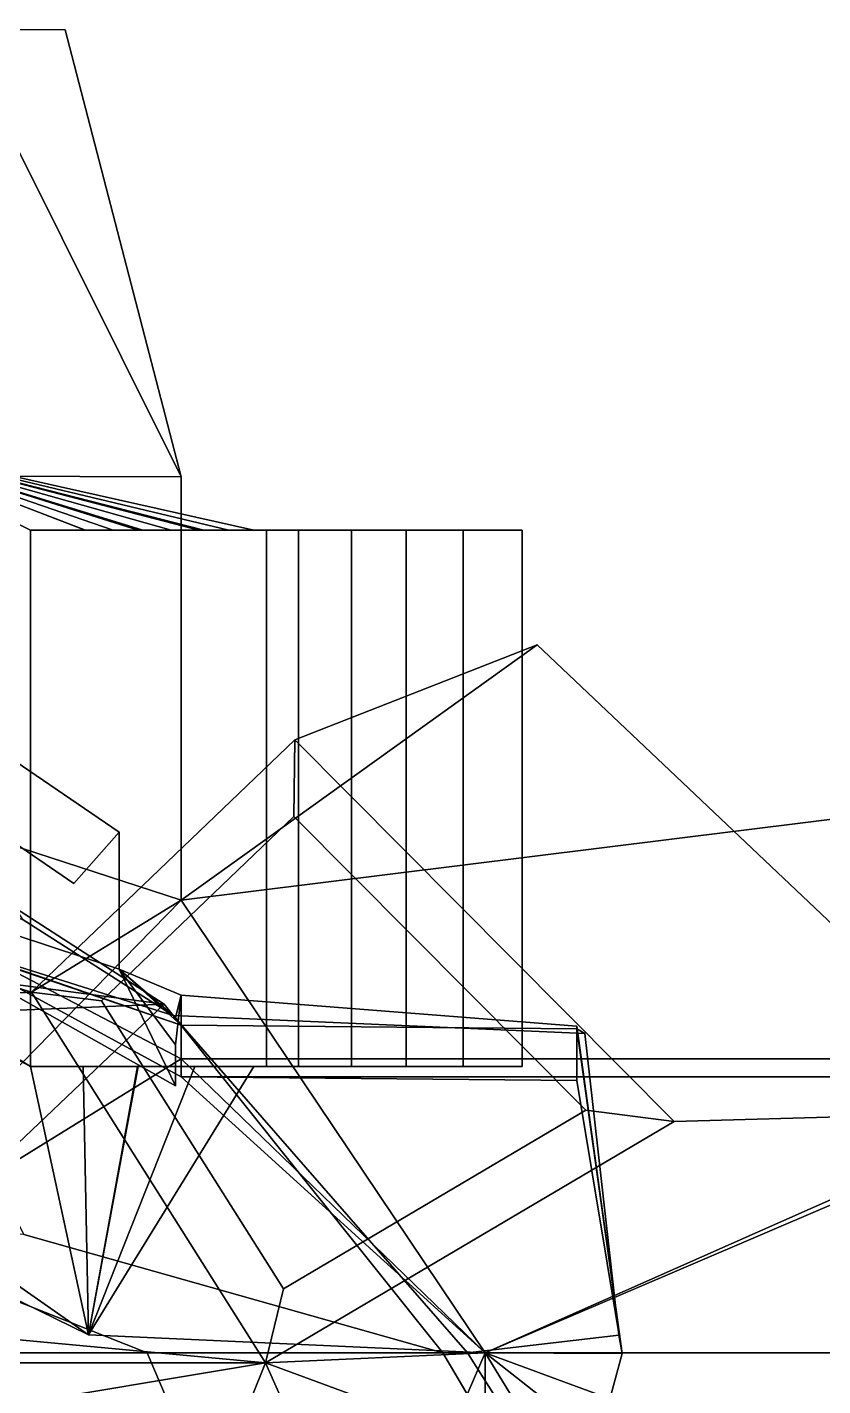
# Model space of a CAD drawing. Extents: x -9973 to 10440, y -7991 to 8327.
# Drawn here: x 2505 to 5411, y 100 to 5063 of the extents above; entities that cross this region are included whole.
import ezdxf

# ---------------------------------------------------------------- set-up
doc = ezdxf.new("R2010")
doc.units = 0

msp = doc.modelspace()

# ---------------------------------------------------------------- linework, layer by layer
for points in [[(96.175781, 5063.424316, -20239.957031), (96.175781, 5063.424316, -17454.710938), (2642.785156, 5053.790039, -17454.710938), (2642.785156, 5053.790039, -20239.957031)], [(105.320313, 3430.424316, -20594.427734), (96.175781, 5063.424316, -20239.957031), (2642.785156, 5053.790039, -20239.957031), (3066.492188, 3420.789551, -20594.427734)], [(2642.785156, 5053.790039, -17454.710938), (96.175781, 5063.424316, -17454.710938), (105.320313, 3430.424316, -17023.599609), (3066.492188, 3420.789551, -17023.599609)], [(2642.785156, 5053.790039, -20239.957031), (2642.785156, 5053.790039, -17454.710938), (3066.492188, 3420.789551, -17023.599609), (3066.492188, 3420.789551, -20594.427734)], [(105.320313, 3430.424316, -11210.120117), (3066.492188, 3420.789551, -11210.120117), (2414.359375, 4729.312988, -11863.320313), (759.580078, 4734.697266, -11863.320313)], [(2414.359375, 4729.312988, -14410.799805), (3066.492188, 3420.789551, -15064), (105.320313, 3430.424316, -15064), (759.580078, 4734.697266, -14410.799805)], [(2414.359375, 4729.312988, -11863.320313), (3066.492188, 3420.789551, -11210.120117), (3066.492188, 3420.789551, -15064), (2414.359375, 4729.312988, -14410.799805)], [(1859.564453, 3556.002441, -10350), (2516.390625, 3225.925781, -10350), (2516.390625, 1266.325928, -10341.066406), (1859.564453, 1669.80249, -10350)], [(1859.564453, 3555.907227, -7600), (2716.651367, 3225.925781, -7600), (2516.390625, 3225.925781, -10350), (1859.564453, 3556.002441, -10350)], [(1859.564453, 3555.907227, -7600), (1859.564453, 3555.858643, -6200), (2818.602295, 3225.925781, -6200), (2716.651367, 3225.925781, -7600)], [(1859.564453, 3555.858643, -6200), (1859.564453, 3555.81543, -4952.630859), (2909.438477, 3225.925781, -4952.630859), (2818.602295, 3225.925781, -6200)], [(1859.564453, 3555.757324, -3300), (3029.986084, 3225.925781, -3300), (2909.438477, 3225.925781, -4952.630859), (1859.564453, 3555.81543, -4952.630859)], [(1859.564453, 3555.757324, -3300), (1859.564453, 3555.708252, -1900), (3132.105957, 3225.925781, -1900), (3029.986084, 3225.925781, -3300)], [(1859.564453, 3555.708252, -1900), (1859.564453, 3555.655762, -400), (3241.520264, 3225.925781, -400), (3132.105957, 3225.925781, -1900)], [(1859.564453, 3555.655762, -400), (1859.564453, 3555.611816, 852.628662), (3332.890625, 3225.925781, 852.628662), (3241.520264, 3225.925781, -400)], [(3149.238525, 3225.925781, 2300), (3332.890625, 3225.925781, 852.628662), (1859.564453, 3555.611816, 852.628662), (1859.564453, 3555.425537, 2300)], [(3149.238525, 3225.925781, 2300), (1859.564453, 3555.425537, 2300), (1859.564453, 3555.200439, 4050), (2927.187012, 3225.925781, 4050)], [(2927.187012, 3225.925781, 4050), (1859.564453, 3555.200439, 4050), (1859.564453, 3554.988281, 5700), (2717.823975, 3225.925781, 5700)], [(2717.823975, 3225.925781, 5700), (1859.564453, 3554.988281, 5700), (1859.564453, 3554.78418, 7287.506836), (2516.390625, 3225.925781, 7287.506836)], [(2516.390625, 1266.325928, 7287.506836), (2516.390625, 3225.925781, 7287.506836), (1859.564453, 3554.78418, 7287.506836), (1859.564453, 1618.583984, 7287.506836)], [(105.320313, 3430.424316, -15064), (3066.492188, 3420.789551, -15064), (3066.492188, 3420.789551, -17023.599609), (105.320313, 3430.424316, -17023.599609)], [(3066.492188, 3420.789551, -11210.120117), (105.320313, 3430.424316, -11210.120117), (105.320313, 2838.135254, -11200.303711), (3066.492188, 1874.665039, -11200.303711)], [(105.320313, 2838.135254, -20594.427734), (105.320313, 3430.424316, -20594.427734), (3066.492188, 3420.789551, -20594.427734), (3066.492188, 1874.665039, -20594.427734)], [(3066.492188, 3420.789551, -15064), (3066.492188, 3420.789551, -11210.120117), (3066.492188, 1874.665039, -11200.303711), (3066.492188, 1874.665039, -15064)], [(3066.492188, 3420.789551, -17023.599609), (3066.492188, 3420.789551, -15064), (3066.492188, 1874.665039, -15064), (3066.492188, 1874.665039, -17023.599609)], [(3066.492188, 3420.789551, -20594.427734), (3066.492188, 3420.789551, -17023.599609), (3066.492188, 1874.665039, -17023.599609), (3066.492188, 1874.665039, -20594.427734)], [(3496.189453, 3225.925781, -10350), (3496.189453, 1266.325928, -10341.066406), (2516.390625, 1266.325928, -10341.066406), (2516.390625, 3225.925781, -10350)], [(3378.269287, 3225.925781, 4200), (2516.390625, 3225.925781, 7287.506836), (2516.390625, 1266.325928, 7287.506836), (3378.269287, 1266.325928, 4200)], [(3696.450195, 3225.925781, -7600), (3496.189453, 3225.925781, -10350), (2516.390625, 3225.925781, -10350), (2716.651367, 3225.925781, -7600)], [(2516.390625, 3225.925781, 7287.506836), (2516.390625, 3225.925781, 7287.506836), (3332.890625, 3225.925781, 852.628662)], [(4312.689453, 3225.925781, 852.628662), (2516.390625, 3225.925781, 7287.506836), (2516.390625, 3225.925781, 7287.506836)], [(2516.390625, 3225.925781, 7287.506836), (2516.390625, 3225.925781, 7287.506836), (3378.269287, 3225.925781, 4200)], [(2717.823975, 3225.925781, 5700), (2516.390625, 3225.925781, 7287.506836), (2516.390625, 3225.925781, 7287.506836)], [(2516.390625, 3225.925781, 7287.506836), (3238.694336, 3225.925781, 4700), (2844.710693, 3225.925781, 4700)], [(2818.602295, 3225.925781, -6200), (3798.401123, 3225.925781, -6200), (3696.450195, 3225.925781, -7600), (2716.651367, 3225.925781, -7600)], [(2927.187012, 3225.925781, 4050), (2717.823975, 3225.925781, 5700), (2717.823975, 3225.925781, 5700)], [(2818.602295, 3225.925781, -6200), (2909.438477, 3225.925781, -4952.630859), (3889.237305, 3225.925781, -4952.630859), (3798.401123, 3225.925781, -6200)], [(3136.549805, 3225.925781, 2400), (2844.710693, 3225.925781, 4700), (3238.694336, 3225.925781, 4700), (3880.740234, 3225.925781, 2400)], [(4009.784912, 3225.925781, -3300), (3889.237305, 3225.925781, -4952.630859), (2909.438477, 3225.925781, -4952.630859), (3029.986084, 3225.925781, -3300)], [(3149.238525, 3225.925781, 2300), (2927.187012, 3225.925781, 4050), (2927.187012, 3225.925781, 4050)], [(3132.105957, 3225.925781, -1900), (4111.904785, 3225.925781, -1900), (4009.784912, 3225.925781, -3300), (3029.986084, 3225.925781, -3300)], [(3132.105957, 3225.925781, -1900), (3241.520264, 3225.925781, -400), (4221.319336, 3225.925781, -400), (4111.904785, 3225.925781, -1900)], [(4312.689453, 3225.925781, 852.628662), (3332.890625, 3225.925781, 852.628662), (3136.549805, 3225.925781, 2400), (3880.740234, 3225.925781, 2400)], [(3332.890625, 3225.925781, 852.628662), (3149.238525, 3225.925781, 2300), (3149.238525, 3225.925781, 2300)], [(4221.319336, 3225.925781, -400), (3241.520264, 3225.925781, -400), (3332.890625, 3225.925781, 852.628662), (4312.689453, 3225.925781, 852.628662)], [(4312.689453, 3225.925781, 852.628662), (3378.269287, 3225.925781, 4200), (3378.269287, 1266.325928, 4200), (4312.689453, 1266.325928, 852.628662)], [(3378.269287, 3225.925781, 4200), (3378.269287, 3225.925781, 4200), (4312.689453, 3225.925781, 852.628662)], [(3496.189453, 3225.925781, -10350), (3689.167969, 3225.925781, -7700), (3688.836426, 1266.325928, -7700), (3496.189453, 1266.325928, -10341.066406)], [(3689.167969, 3225.925781, -7700), (3689.167969, 3225.925781, -7700), (3496.189453, 3225.925781, -10350)], [(3496.189453, 3225.925781, -10350), (3696.450195, 3225.925781, -7600), (3696.450195, 3225.925781, -7600)], [(3689.167969, 3225.925781, -7700), (3889.237305, 3225.925781, -4952.630859), (3889.237305, 1266.325928, -4952.630859), (3688.836426, 1266.325928, -7700)], [(3889.237305, 3225.925781, -4952.630859), (3889.237305, 3225.925781, -4952.630859), (3689.167969, 3225.925781, -7700)], [(3696.450195, 3225.925781, -7600), (3798.401123, 3225.925781, -6200), (3798.401123, 3225.925781, -6200)], [(3798.401123, 3225.925781, -6200), (3889.237305, 3225.925781, -4952.630859), (3889.237305, 3225.925781, -4952.630859)], [(4097.316406, 1266.325928, -2100), (3889.237305, 1266.325928, -4952.630859), (3889.237305, 3225.925781, -4952.630859), (4097.316406, 3225.925781, -2100)], [(4097.316406, 3225.925781, -2100), (4097.316406, 3225.925781, -2100), (3889.237305, 3225.925781, -4952.630859)], [(3889.237305, 3225.925781, -4952.630859), (4009.784912, 3225.925781, -3300), (4009.784912, 3225.925781, -3300)], [(4009.784912, 3225.925781, -3300), (4111.904785, 3225.925781, -1900), (4111.904785, 3225.925781, -1900)], [(4097.316406, 3225.925781, -2100), (4312.689453, 3225.925781, 852.628662), (4312.689453, 1266.325928, 852.628662), (4097.316406, 1266.325928, -2100)], [(4312.689453, 3225.925781, 852.628662), (4312.689453, 3225.925781, 852.628662), (4097.316406, 3225.925781, -2100)], [(4111.904785, 3225.925781, -1900), (4221.319336, 3225.925781, -400), (4221.319336, 3225.925781, -400)], [(4221.319336, 3225.925781, -400), (4312.689453, 3225.925781, 852.628662), (4312.689453, 3225.925781, 852.628662)], [(3066.492188, 1294.68042, 7950), (2007.220703, 638.783813, 7950), (82.458984, 642.040283, 7950), (105.320313, 2844.694336, 7950)], [(105.320313, 2838.135254, -20594.427734), (3066.492188, 1874.665039, -20594.427734), (2519.982422, 1537.526123, -22445.160156), (84.417969, 2284.255615, -22445.160156)], [(104.788284, 2845.228516, 8799.333984), (3066.492188, 1228.558594, 9104.400391), (3066.492188, 1294.68042, 7950), (105.320313, 2844.694336, 7950)], [(3066.492188, 1228.558594, 9104.400391), (3066.492188, 1228.558594, 9104.400391), (104.788284, 2845.228516, 8799.333984)], [(132.458984, 792.026123, -11198.299805), (2007.220703, 790.002319, -11198.299805), (3066.492188, 1874.665039, -11200.303711), (105.320313, 2838.135254, -11200.303711)], [(4367.717285, 2806.905029, -20594.427734), (3482.371582, 2459.651855, -22445.160156), (2519.982422, 1537.526123, -22445.160156), (3066.492188, 1874.665039, -20594.427734)], [(4176.933594, 219.891846, -17023.599609), (6166.632324, 1102.488647, -17023.599609), (4367.717285, 2806.905029, -17023.599609), (3066.492188, 1874.665039, -17023.599609)], [(3066.492188, 1874.665039, -17023.599609), (4367.717285, 2806.905029, -17023.599609), (4367.717285, 2806.905029, -20594.427734), (3066.492188, 1874.665039, -20594.427734)], [(3482.371582, 2459.651855, -22445.160156), (4367.717285, 2806.905029, -20594.427734), (6166.632324, 1102.488647, -20659.748047), (4867.534668, 1065.182007, -22445.160156)], [(6166.632324, 1102.488647, -17023.599609), (6166.632324, 1102.488647, -20659.748047), (4367.717285, 2806.905029, -20594.427734), (4367.717285, 2806.905029, -17023.599609)], [(113.809456, 2729.446777, 19421.935547), (2489.495117, 1802.710205, 19421.935547), (3038.265625, 1452.710205, 18967.720703), (105.320313, 2379.446777, 18967.720703)], [(2840.576904, 1622.296143, 15850), (2840.576904, 2122.296143, 15850), (2183.407959, 2571.200684, 15658), (2083.407959, 1871.200684, 15658)], [(2183.407959, 2571.200684, 9223), (2840.576904, 2122.296143, 9364), (2840.576904, 1622.296143, 9364), (2083.407959, 1871.200684, 9223)], [(2183.407959, 2571.200684, 14425.660156), (2183.407959, 2571.200684, 15658), (2840.576904, 2122.296143, 15850), (2840.576904, 2122.296143, 14228.5)], [(2183.407959, 2571.200684, 14425.660156), (2840.576904, 2122.296143, 14228.5), (2675.429199, 1935.106689, 14072.000977), (2348.555664, 2158.390137, 14170.067383)], [(2675.429199, 1935.106689, 12657), (2840.576904, 2122.296143, 12457), (2183.407959, 2571.200684, 12457), (2348.555664, 2158.390137, 12657)], [(2183.407959, 2571.200684, 12457), (2840.576904, 2122.296143, 12457), (2675.429199, 1935.106689, 12257), (2348.555664, 2158.390137, 12257)], [(2675.429199, 1935.106689, 11185.5), (2840.576904, 2122.296143, 10985.5), (2183.407959, 2571.200684, 10985.5), (2348.555664, 2158.390137, 11185.5)], [(2183.407959, 2571.200684, 10985.5), (2840.576904, 2122.296143, 10985.5), (2675.429199, 1935.106689, 10785.5), (2348.555664, 2158.390137, 10785.5)], [(2675.429199, 1935.106689, 9531.680664), (2840.576904, 2122.296143, 9364), (2183.407959, 2571.200684, 9223), (2348.555664, 2158.390137, 9461.547852)], [(3066.492188, 1417.425049, 16006.544922), (100, 2438.090088, 16000), (105.320313, 2379.446777, 18967.720703), (3038.265625, 1452.710205, 18967.720703)], [(100, 2438.090088, 16000), (3066.492188, 1417.425049, 16006.544922), (3066.492188, 1417.425049, 16006.544922)], [(3482.371582, 2459.651855, -24445.160156), (2519.982422, 1537.526123, -24445.160156), (2519.982422, 1537.526123, -22445.160156), (3482.371582, 2459.651855, -22445.160156)], [(3478.908203, 2179.343994, -24845.160156), (2776.335938, 1506.165405, -24845.160156), (2519.982422, 1537.526123, -24445.160156), (3482.371582, 2459.651855, -24445.160156)], [(3482.371582, 2459.651855, -24445.160156), (4867.534668, 1065.182007, -24445.160156), (4544.452148, 1106.640991, -24845.160156), (3478.908203, 2179.343994, -24845.160156)], [(4867.534668, 1065.182007, -22445.160156), (4867.534668, 1065.182007, -24445.160156), (3482.371582, 2459.651855, -24445.160156), (3482.371582, 2459.651855, -22445.160156)], [(2519.982422, 1537.526123, -22445.160156), (1767.814453, 1497.210693, -25123.279297), (90.929688, 2169.267334, -25123.279297), (84.417969, 2284.255615, -22445.160156)], [(3066.492188, 1874.665039, -15064), (6639.091797, 2319.218018, -15360.977539), (6639.091797, 2319.218018, -16726.621094), (3066.492188, 1874.665039, -17023.599609)], [(3066.492188, 1874.665039, -17023.599609), (6639.091797, 2319.218018, -16726.621094), (6684.140625, 1292.995361, -16726.621094), (4176.933594, 219.891846, -17023.599609)], [(6684.140625, 1292.995361, -15360.977539), (6639.091797, 2319.218018, -15360.977539), (3066.492188, 1874.665039, -15064), (4176.933594, 219.891846, -15064)], [(2348.555664, 2158.390137, 12657), (2348.555664, 2158.390137, 14170.067383), (2675.429199, 1935.106689, 14072.000977), (2675.429199, 1935.106689, 12657)], [(2348.555664, 2158.390137, 11185.5), (2348.555664, 2158.390137, 12257), (2675.429199, 1935.106689, 12257), (2675.429199, 1935.106689, 11185.5)], [(2348.555664, 2158.390137, 9461.547852), (2348.555664, 2158.390137, 10785.5), (2675.429199, 1935.106689, 10785.5), (2675.429199, 1935.106689, 9531.680664)], [(3478.908203, 2179.343994, -22945.160156), (4544.452148, 1106.640991, -22945.160156), (3440.461426, 454.600647, -22945.160156), (2776.335938, 1506.165405, -22945.160156)], [(3478.908203, 2179.343994, -22945.160156), (2776.335938, 1506.165405, -22945.160156), (2776.335938, 1506.165405, -24845.160156), (3478.908203, 2179.343994, -24845.160156)], [(4544.452148, 1106.640991, -24845.160156), (4544.452148, 1106.640991, -22945.160156), (3478.908203, 2179.343994, -22945.160156), (3478.908203, 2179.343994, -24845.160156)], [(2675.429199, 1935.106689, 14072.000977), (2840.576904, 2122.296143, 14228.5), (2840.576904, 2122.296143, 12457), (2675.429199, 1935.106689, 12657)], [(2675.429199, 1935.106689, 12257), (2840.576904, 2122.296143, 12457), (2840.576904, 2122.296143, 10985.5), (2675.429199, 1935.106689, 11185.5)], [(2675.429199, 1935.106689, 10785.5), (2840.576904, 2122.296143, 10985.5), (2840.576904, 2122.296143, 9364), (2675.429199, 1935.106689, 9531.680664)], [(2840.576904, 2122.296143, 14228.5), (2840.576904, 2122.296143, 15850), (2840.576904, 1622.296143, 15850), (2840.576904, 1622.296143, 14228.5)], [(2840.576904, 2122.296143, 12457), (2840.576904, 2122.296143, 14228.5), (2840.576904, 1622.296143, 14228.5), (2840.576904, 1622.296143, 12457)], [(2840.576904, 2122.296143, 10985.5), (2840.576904, 2122.296143, 12457), (2840.576904, 1622.296143, 12457), (2840.576904, 1622.296143, 10985.5)], [(2840.576904, 2122.296143, 9364), (2840.576904, 2122.296143, 10985.5), (2840.576904, 1622.296143, 10985.5), (2840.576904, 1622.296143, 9364)], [(3004.802734, 1494.538818, 22478.064453), (2462.390137, 1844.538818, 21984.486328), (113.809456, 1977.719971, 21998.728516), (105.320313, 1877.719971, 22497.572266)], [(2083.407959, 1871.200684, 9223), (2840.576904, 1622.296143, 9364), (3046.221436, 1196.100586, 9100), (1720.500244, 1942.697998, 8950)], [(1720.500244, 1942.697998, 8950), (3046.221436, 1196.100586, 9100), (3046.221436, 1196.100586, 9100)], [(3066.492188, 1417.425049, 16006.544922), (2840.576904, 1622.296143, 15850), (2083.407959, 1871.200684, 15658), (1670.500244, 1892.697998, 16000)], [(3066.492188, 1417.425049, 16006.544922), (3066.492188, 1417.425049, 16006.544922), (1670.500244, 1892.697998, 16000)], [(105.320313, 1541.012939, 23978.416016), (1174.750488, 1418.657349, 23872.375), (3004.802734, 1494.538818, 22478.064453), (105.320313, 1877.719971, 22497.572266)], [(2007.220703, 790.002319, -11198.299805), (2729.005859, 286.525879, -11200.250977), (4176.933594, 219.891846, -11202.263672), (3066.492188, 1874.665039, -11200.303711)], [(3038.265625, 1452.710205, 18967.720703), (2489.495117, 1802.710205, 19421.935547), (2462.390137, 1844.538818, 21984.486328), (3004.802734, 1494.538818, 22478.064453)], [(3066.492188, 1874.665039, -15064), (3066.492188, 1874.665039, -11200.303711), (4176.933594, 219.891846, -11202.263672), (4176.933594, 219.891846, -15064)], [(1859.564453, 1669.80249, -10350), (2516.390625, 1266.325928, -10341.066406), (2729.005859, 286.525879, -11200.250977), (2007.220703, 790.002319, -11198.299805)], [(2729.005859, 286.525879, 7950), (2516.390625, 1266.325928, 7287.506836), (1859.564453, 1618.583984, 7287.506836), (2007.220703, 638.783813, 7950)], [(2840.576904, 1622.296143, 14228.5), (2840.576904, 1622.296143, 15850), (3066.492188, 1417.425049, 16006.544922), (3046.221436, 1446.100586, 14275)], [(2840.576904, 1622.296143, 12457), (2840.576904, 1622.296143, 14228.5), (3046.221436, 1446.100586, 14275), (3066.492188, 1526.911377, 12435.719727)], [(2840.576904, 1622.296143, 10985.5), (2840.576904, 1622.296143, 12457), (3066.492188, 1526.911377, 12435.719727), (3046.221436, 1346.100586, 10975)], [(2840.576904, 1622.296143, 9364), (2840.576904, 1622.296143, 10985.5), (3046.221436, 1346.100586, 10975), (3046.221436, 1196.100586, 9100)], [(1174.750488, 1418.657349, 23872.375), (1608.508545, 896.031799, 24411.498047), (2368.070068, 889.382813, 23838.076172), (3004.802734, 1494.538818, 22478.064453)], [(3375.021484, 183.671875, -22445.160156), (2356.509766, 278.741821, -25123.279297), (1767.814453, 1497.210693, -25123.279297), (2519.982422, 1537.526123, -22445.160156)], [(2368.070068, 889.382813, 23838.076172), (2492.850098, 653.149719, 24010.189453), (4022.705078, 219.891846, 23477.371094), (3004.802734, 1494.538818, 22478.064453)], [(2519.982422, 1537.526123, -24445.160156), (3375.021484, 183.671875, -24445.160156), (3375.021484, 183.671875, -22445.160156), (2519.982422, 1537.526123, -22445.160156)], [(3440.461426, 454.600647, -24845.160156), (3375.021484, 183.671875, -24445.160156), (2519.982422, 1537.526123, -24445.160156), (2776.335938, 1506.165405, -24845.160156)], [(2776.335938, 1506.165405, -22945.160156), (3440.461426, 454.600647, -22945.160156), (3440.461426, 454.600647, -24845.160156), (2776.335938, 1506.165405, -24845.160156)], [(3004.802734, 1494.538818, 22478.064453), (4022.705078, 219.891846, 23477.371094), (4112.65625, 219.891846, 18967.720703), (3038.265625, 1452.710205, 18967.720703)], [(3066.492188, 1526.911377, 12435.719727), (3046.221436, 1446.100586, 14275), (3046.221436, 1446.100586, 14275)], [(3046.221436, 1346.100586, 10975), (3046.221436, 1346.100586, 10975), (3066.492188, 1526.911377, 12435.719727)], [(4512.419922, 1403.890869, 16006.544922), (4512.419922, 1413.280273, 12435.719727), (3066.492188, 1526.911377, 12435.719727), (3066.492188, 1417.425049, 16006.544922)], [(3066.492188, 1526.911377, 12435.719727), (4512.419922, 1413.280273, 12435.719727), (4512.419922, 1214.95166, 9104.400391), (3066.492188, 1228.558594, 9104.400391)], [(3066.492188, 1417.425049, 16006.544922), (3066.492188, 1417.425049, 16006.544922), (3066.492188, 1526.911377, 12435.719727)], [(3066.492188, 1526.911377, 12435.719727), (3066.492188, 1228.558594, 9104.400391), (3066.492188, 1228.558594, 9104.400391)], [(4665.482422, 285.211792, 18967.720703), (4541.228516, 1387.390137, 18967.720703), (3038.265625, 1452.710205, 18967.720703), (4112.65625, 219.891846, 18967.720703)], [(3038.265625, 1452.710205, 18967.720703), (4541.228516, 1387.390137, 18967.720703), (4512.419922, 1403.890869, 16006.544922), (3066.492188, 1417.425049, 16006.544922)], [(3046.221436, 1446.100586, 14275), (3066.492188, 1417.425049, 16006.544922), (3066.492188, 1417.425049, 16006.544922)], [(4677.724609, 218.572388, 12435.719727), (4512.419922, 1413.280273, 12435.719727), (4512.419922, 1403.890869, 16006.544922), (4677.724609, 218.572388, 15745.265625)], [(4512.419922, 1413.280273, 12435.719727), (4677.724609, 218.572388, 12435.719727), (4677.724609, 218.572388, 8777.799805), (4512.419922, 1214.95166, 9104.400391)], [(4541.228516, 1387.390137, 18967.720703), (4665.482422, 285.211792, 18967.720703), (4677.724609, 218.572388, 15745.265625), (4512.419922, 1403.890869, 16006.544922)], [(3046.221436, 1196.100586, 9100), (3046.221436, 1196.100586, 9100), (3046.221436, 1346.100586, 10975)], [(4176.933594, 219.891846, 7950), (2729.005859, 286.525879, 7950), (2007.220703, 638.783813, 7950), (3066.492188, 1294.68042, 7950)], [(3066.492188, 1228.558594, 9104.400391), (6659.09375, 1228.55835, 9104.400391), (6659.09375, 1294.68042, 7961.299805), (3066.492188, 1294.68042, 7950)], [(6659.09375, 1294.68042, 7961.299805), (7769.533203, 219.891846, 7961.299805), (4176.933594, 219.891846, 7950), (3066.492188, 1294.68042, 7950)], [(6684.140625, 1292.995361, -16726.621094), (6684.140625, 1292.995361, -15360.977539), (4176.933594, 219.891846, -15064), (4176.933594, 219.891846, -17023.599609)], [(2729.005859, 286.525879, 7950), (2729.005859, 286.525879, 4200), (2908.154053, 1266.325928, 4200), (2516.390625, 1266.325928, 7287.506836)], [(2729.005859, 286.525879, -7700), (2729.005859, 286.525879, -11200.250977), (2516.390625, 1266.325928, -10341.066406), (2709.037598, 1266.325928, -7700)], [(3688.836426, 1266.325928, -7700), (2709.037598, 1266.325928, -7700), (2516.390625, 1266.325928, -10341.066406), (3496.189453, 1266.325928, -10341.066406)], [(2516.390625, 1266.325928, 7287.506836), (2516.390625, 1266.325928, 7287.506836), (4312.689453, 1266.325928, 852.628662)], [(3332.890625, 1266.325928, 852.628662), (2516.390625, 1266.325928, 7287.506836), (2516.390625, 1266.325928, 7287.506836)], [(2516.390625, 1266.325928, 7287.506836), (2516.390625, 1266.325928, 7287.506836), (2908.154053, 1266.325928, 4200)], [(3378.269287, 1266.325928, 4200), (2516.390625, 1266.325928, 7287.506836), (2516.390625, 1266.325928, 7287.506836)], [(2516.390625, 1266.325928, 7287.506836), (2844.710693, 1266.325928, 4700), (3238.694336, 1266.325928, 4700)], [(2909.438477, 1266.325928, -4952.630859), (2729.005859, 286.525879, -4952.630859), (2729.005859, 286.525879, -7700), (2709.037598, 1266.325928, -7700)], [(3688.836426, 1266.325928, -7700), (3889.237305, 1266.325928, -4952.630859), (2909.438477, 1266.325928, -4952.630859), (2709.037598, 1266.325928, -7700)], [(3332.890625, 1266.325928, 852.628662), (2908.154053, 1266.325928, 4200), (2729.005859, 286.525879, 4200), (2729.005859, 286.525879, 958.68335)], [(2729.005859, 286.525879, 958.68335), (2729.005859, 286.525879, -2100), (3117.517578, 1266.325928, -2100), (3332.890625, 1266.325928, 852.628662)], [(2729.005859, 286.525879, -2100), (2729.005859, 286.525879, -4952.630859), (2909.438477, 1266.325928, -4952.630859), (3117.517578, 1266.325928, -2100)], [(3880.740234, 1266.325928, 2400), (3238.694336, 1266.325928, 4700), (2844.710693, 1266.325928, 4700), (3136.549805, 1266.325928, 2400)], [(2908.154053, 1266.325928, 4200), (2908.154053, 1266.325928, 4200), (3332.890625, 1266.325928, 852.628662)], [(3117.517578, 1266.325928, -2100), (2909.438477, 1266.325928, -4952.630859), (3889.237305, 1266.325928, -4952.630859), (4097.316406, 1266.325928, -2100)], [(4097.316406, 1266.325928, -2100), (4312.689453, 1266.325928, 852.628662), (3332.890625, 1266.325928, 852.628662), (3117.517578, 1266.325928, -2100)], [(4312.689453, 1266.325928, 852.628662), (3880.740234, 1266.325928, 2400), (3136.549805, 1266.325928, 2400), (3332.890625, 1266.325928, 852.628662)], [(4312.689453, 1266.325928, 852.628662), (3378.269287, 1266.325928, 4200), (3378.269287, 1266.325928, 4200)], [(3066.492188, 1228.558594, 9104.400391), (4512.419922, 1214.95166, 9104.400391), (4677.724609, 218.572388, 8777.799805), (4176.933594, 219.891846, 8777.799805)], [(4176.933594, 219.891846, 8777.799805), (7769.533203, 219.891846, 8777.799805), (6659.09375, 1228.55835, 9104.400391), (3066.492188, 1228.558594, 9104.400391)], [(4867.534668, 1065.182007, -24445.160156), (3375.021484, 183.671875, -24445.160156), (3440.461426, 454.600647, -24845.160156), (4544.452148, 1106.640991, -24845.160156)], [(3375.021484, 183.671875, -22445.160156), (4867.534668, 1065.182007, -22445.160156), (6166.632324, 1102.488647, -20659.748047), (4176.933594, 219.891846, -20659.748047)], [(3440.461426, 454.600647, -24845.160156), (3440.461426, 454.600647, -22945.160156), (4544.452148, 1106.640991, -22945.160156), (4544.452148, 1106.640991, -24845.160156)], [(6166.632324, 1102.488647, -20659.748047), (6166.632324, 1102.488647, -17023.599609), (4176.933594, 219.891846, -17023.599609), (4176.933594, 219.891846, -20659.748047)], [(3375.021484, 183.671875, -22445.160156), (3375.021484, 183.671875, -24445.160156), (4867.534668, 1065.182007, -24445.160156), (4867.534668, 1065.182007, -22445.160156)], [(1834.297852, 660.232727, 24548.902344), (103.245392, 671.01947, 24817.292969), (105.320313, 219.891846, 25148.322266), (2943.111328, 219.891846, 24758.216797)], [(2492.850098, 653.149719, 24010.189453), (1834.297852, 660.232727, 24548.902344), (2943.111328, 219.891846, 24758.216797), (4022.705078, 219.891846, 23477.371094)], [(2468.162109, 183.671875, -22445.160156), (1732.136719, 278.741821, -25123.279297), (2356.509766, 278.741821, -25123.279297), (3375.021484, 183.671875, -22445.160156)], [(2729.005859, 286.525879, 4200), (2729.005859, 286.525879, 7950), (4176.933594, 219.891846, 7950), (4176.933594, 219.891846, 4200)], [(4176.933594, 219.891846, 4200), (4176.933594, 219.891846, 939.399902), (2729.005859, 286.525879, 958.68335), (2729.005859, 286.525879, 4200)], [(2729.005859, 286.525879, -2600), (2729.005859, 286.525879, 958.68335), (4176.933594, 219.891846, 939.399902), (4176.933594, 219.891846, -2600)], [(4176.933594, 219.891846, -8100), (4176.933594, 219.891846, -11202.263672), (2729.005859, 286.525879, -11200.250977), (2729.005859, 286.525879, -8100)], [(2729.005859, 286.525879, -5400), (2729.005859, 286.525879, -2600), (4176.933594, 219.891846, -2600), (4176.933594, 219.891846, -5400)], [(2729.005859, 286.525879, -8100), (2729.005859, 286.525879, -5400), (4176.933594, 219.891846, -5400), (4176.933594, 219.891846, -8100)], [(2729.005859, 286.525879, 958.68335), (2729.005859, 286.525879, 958.68335), (2729.005859, 286.525879, -2600)], [(2729.005859, 286.525879, -8100), (2729.005859, 286.525879, -8100), (2729.005859, 286.525879, -11200.250977)], [(2729.005859, 286.525879, -2600), (2729.005859, 286.525879, -2600), (2729.005859, 286.525879, -5400)], [(2729.005859, 286.525879, -5400), (2729.005859, 286.525879, -5400), (2729.005859, 286.525879, -8100)], [(2729.005859, 286.525879, -2100), (2729.005859, 286.525879, 958.68335), (2729.005859, 286.525879, 958.68335)], [(2729.005859, 286.525879, -4952.630859), (2729.005859, 286.525879, -2100), (2729.005859, 286.525879, -2100)], [(2729.005859, 286.525879, -7700), (2729.005859, 286.525879, -4952.630859), (2729.005859, 286.525879, -4952.630859)], [(2729.005859, 286.525879, -11200.250977), (2729.005859, 286.525879, -7700), (2729.005859, 286.525879, -7700)], [(4677.724609, 218.572388, 15745.265625), (4665.482422, 285.211792, 18967.720703), (4112.65625, 219.891846, 18967.720703), (4176.933594, 219.891846, 15745.265625)], [(105.320313, 219.891846, 25148.322266), (101.400391, -172.028198, 25925.515625), (3109.458984, -172.028198, 25492.498047), (2943.111328, 219.891846, 24758.216797)], [(2943.111328, 219.891846, 24758.216797), (3109.458984, -172.028198, 25492.498047), (4253.830078, -172.028198, 24070.757813), (4022.705078, 219.891846, 23477.371094)], [(4176.933594, 219.891846, 15745.265625), (4417.310547, -172.028198, 16266.738281), (3240.244141, -2741.28125, 13457.978516), (3066.492188, -2349.361328, 12936.506836)], [(3989.859375, -2324.474609, 12936.506836), (4677.724609, 218.572388, 15745.265625), (4176.933594, 219.891846, 15745.265625), (3066.492188, -2349.361328, 12936.506836)], [(4176.933594, 219.891846, 8777.799805), (4677.724609, 218.572388, 8777.799805), (3989.859375, -2324.474609, 8777.799805), (3066.492188, -2349.361328, 8777.799805)], [(4176.933594, 219.891846, 7950), (4176.933594, 219.891846, 8777.799805), (3066.492188, -2349.361328, 8777.799805), (3066.492188, -2349.361328, 7961.299805)], [(4176.933594, 219.891846, -17023.599609), (6091.222656, -1286.647217, -16388.035156), (5705.082031, -2498.785645, -16388.035156), (3066.492188, -2349.361328, -17023.599609)], [(5705.082031, -2498.785645, -15804.858398), (6091.222656, -1286.647217, -15804.858398), (4176.933594, 219.891846, -15064), (3066.492188, -2349.361328, -15064)], [(4176.933594, -682.788757, -10566.652344), (3466.492188, -2056.834717, -10566.652344), (3066.492188, -2349.361328, -11275.44043), (4176.933594, 219.891846, -11202.263672)], [(3066.492188, -2349.361328, 939.399902), (3466.492188, -2056.834717, -172.116455), (4176.933594, -682.788757, -172.116455), (4176.933594, 219.891846, 939.399902)], [(3066.492188, -2349.361328, -17023.599609), (4966.492188, -3049.361328, -17023.599609), (6076.933594, -480.108154, -17023.599609), (4176.933594, 219.891846, -17023.599609)], [(3066.492188, -2349.361328, 7961.299805), (3066.492188, -2349.361328, 4200), (4176.933594, 219.891846, 4200), (4176.933594, 219.891846, 7950)], [(4176.933594, 219.891846, 939.399902), (4176.933594, 219.891846, 4200), (3066.492188, -2349.361328, 4200), (3066.492188, -2349.361328, 939.399902)], [(3066.492188, -2349.361328, -13150), (3066.492188, -2349.361328, -15064), (4176.933594, 219.891846, -15064), (4176.933594, 219.891846, -13150)], [(4176.933594, 219.891846, -13150), (4176.933594, 219.891846, -11202.263672), (3066.492188, -2349.361328, -11275.44043), (3066.492188, -2349.361328, -13150)], [(6076.933594, -480.108154, -20659.748047), (5275.021484, -516.328125, -22445.160156), (3375.021484, 183.671875, -22445.160156), (4176.933594, 219.891846, -20659.748047)], [(4677.724609, 218.572388, 12435.719727), (4677.724609, 218.572388, 15745.265625), (3989.859375, -2324.474609, 12936.506836), (3989.859375, -2324.474609, 12435.719727)], [(4677.724609, 218.572388, 8777.799805), (4677.724609, 218.572388, 12435.719727), (3989.859375, -2324.474609, 12435.719727), (3989.859375, -2324.474609, 8777.799805)], [(4253.830078, -172.028198, 24070.757813), (4360.730469, -172.028198, 18967.720703), (4112.65625, 219.891846, 18967.720703), (4022.705078, 219.891846, 23477.371094)], [(4417.310547, -172.028198, 16266.738281), (4176.933594, 219.891846, 15745.265625), (4112.65625, 219.891846, 18967.720703), (4360.730469, -172.028198, 18967.720703)], [(4176.933594, 219.891846, -15064), (6091.222656, -1286.647217, -15804.858398), (6091.222656, -1286.647217, -16388.035156), (4176.933594, 219.891846, -17023.599609)], [(7769.533203, 219.891846, 7961.299805), (7769.533203, 219.891846, 8777.799805), (4176.933594, 219.891846, 8777.799805), (4176.933594, 219.891846, 7950)], [(4176.933594, 219.891846, -17023.599609), (6076.933594, -480.108154, -17023.599609), (6076.933594, -480.108154, -20659.748047), (4176.933594, 219.891846, -20659.748047)], [(4176.933594, 219.891846, -2600), (4176.933594, 219.891846, 939.399902), (4176.933594, -682.788757, -172.116455), (4176.933594, -682.788757, -2600)], [(4176.933594, 219.891846, -11202.263672), (4176.933594, 219.891846, -8100), (4176.933594, -682.788757, -8100), (4176.933594, -682.788757, -10566.652344)], [(4176.933594, 219.891846, -5400), (4176.933594, 219.891846, -2600), (4176.933594, -682.788757, -2600), (4176.933594, -682.788757, -5400)], [(4176.933594, 219.891846, -5400), (4176.933594, -682.788757, -5400), (4176.933594, -682.788757, -8100), (4176.933594, 219.891846, -8100)], [(4176.933594, 219.891846, -15064), (4176.933594, 219.891846, -11202.263672), (4176.933594, 219.891846, -11202.263672)], [(4176.933594, 219.891846, -13150), (4176.933594, 219.891846, -13150), (4176.933594, 219.891846, -15064)], [(4176.933594, 219.891846, -11202.263672), (4176.933594, 219.891846, -11202.263672), (4176.933594, 219.891846, -13150)], [(2366.625, 16.180847, -25123.279297), (1744.337891, 16.180847, -25123.279297), (2468.162109, 183.671875, -22445.160156), (3375.021484, 183.671875, -22445.160156)], [(2519.982422, -1943.375366, -22445.160156), (1779.898438, -1605.905396, -25123.279297), (2366.625, 16.180847, -25123.279297), (3375.021484, 183.671875, -22445.160156)], [(3044.734619, -1710.421875, -24445.160156), (2519.982422, -1943.375366, -22445.160156), (3375.021484, 183.671875, -22445.160156), (3601.264404, -325.964111, -24445.160156)], [(5275.021484, -516.328125, -22445.160156), (4750.269531, -749.281677, -24445.160156), (3601.264404, -325.964111, -24445.160156), (3375.021484, 183.671875, -22445.160156)]]:
    msp.add_3dface(points)

doc.saveas('drawing.dxf')
